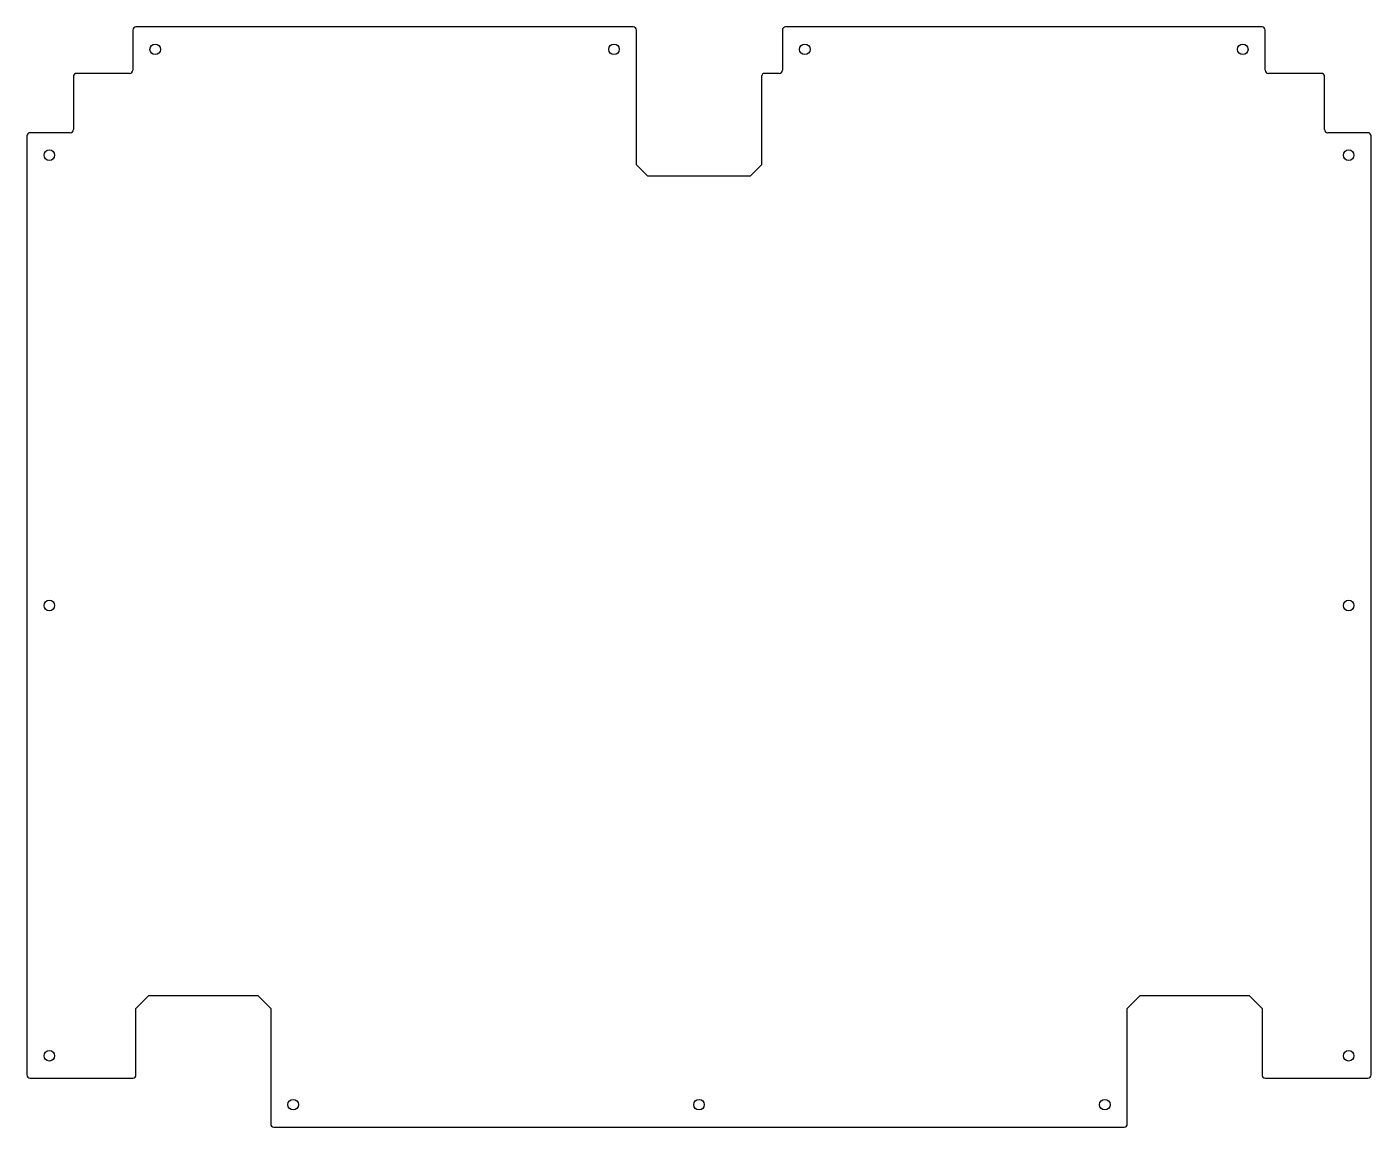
# Model space of a CAD drawing. Header units: millimetres. Extents: x -419 to 419, y -343 to 343.
import ezdxf

# ---------------------------------------------------------------- set-up
doc = ezdxf.new("R2010")
doc.units = ezdxf.units.MM
doc.layers.add('CUTOUTS', color=1, linetype='CONTINUOUS')
doc.layers.add('PERIMETER', color=5, linetype='CONTINUOUS')

msp = doc.modelspace()

# ---------------------------------------------------------------- linework, layer by layer
at = {"layer": 'CUTOUTS'}
for centre in [(-339, 329), (-53, 329), (66, 329), (339, 329), (-405, 263), (405, 263), (-405, -17.75), (405, -17.75), (-405, -298.5), (405, -298.5), (-253, -329), (0, -329), (253, -329)]:
    msp.add_circle(centre, 3.3, dxfattribs=at)
at = {"layer": 'PERIMETER'}
for p, q in [((-353, 341), (-353, 316)), ((-41, 343), (-351, 343)), ((-39, 257), (-39, 341)), ((52, 341), (52, 316)), ((351, 343), (54, 343)), ((353, 316), (353, 341)), ((-390, 312), (-390, 279)), ((-355, 314), (-388, 314)), ((39, 312), (39, 257)), ((50, 314), (41, 314)), ((388, 314), (355, 314)), ((390, 279), (390, 312)), ((-392, 277), (-417, 277)), ((417, 277), (392, 277)), ((-419, 275), (-419, -310.5)), ((419, -310.5), (419, 275)), ((-32, 250), (-39, 257)), ((39, 257), (32, 250)), ((32, 250), (-32, 250)), ((-351, -269), (-343, -261)), ((-343, -261), (-275, -261)), ((-275, -261), (-267, -269)), ((267, -269), (275, -261)), ((275, -261), (343, -261)), ((343, -261), (351, -269)), ((-351, -310.5), (-351, -269)), ((-267, -269), (-267, -341)), ((267, -341), (267, -269)), ((351, -269), (351, -310.5)), ((-417, -312.5), (-353, -312.5)), ((353, -312.5), (417, -312.5)), ((-265, -343), (265, -343))]:
    msp.add_line(p, q, dxfattribs=at)
for centre, start, end in [((-351, 341), 90, 180), ((-41, 341), 0, 90), ((54, 341), 90, 180), ((351, 341), 0, 90), ((-388, 312), 90, 180), ((-355, 316), -90, 0), ((41, 312), 90, 180), ((50, 316), -90, 0), ((355, 316), 180, 270), ((388, 312), 0, 90), ((-417, 275), 90, 180), ((-392, 279), -90, 0), ((392, 279), 180, 270), ((417, 275), 0, 90), ((-417, -310.5), 180, 270), ((-353, -310.5), 270, 360), ((353, -310.5), 180, 270), ((417, -310.5), -90, 0), ((-265, -341), 180, 270), ((265, -341), -90, 0)]:
    msp.add_arc(centre, 2, start, end, dxfattribs=at)

doc.saveas('drawing.dxf')
